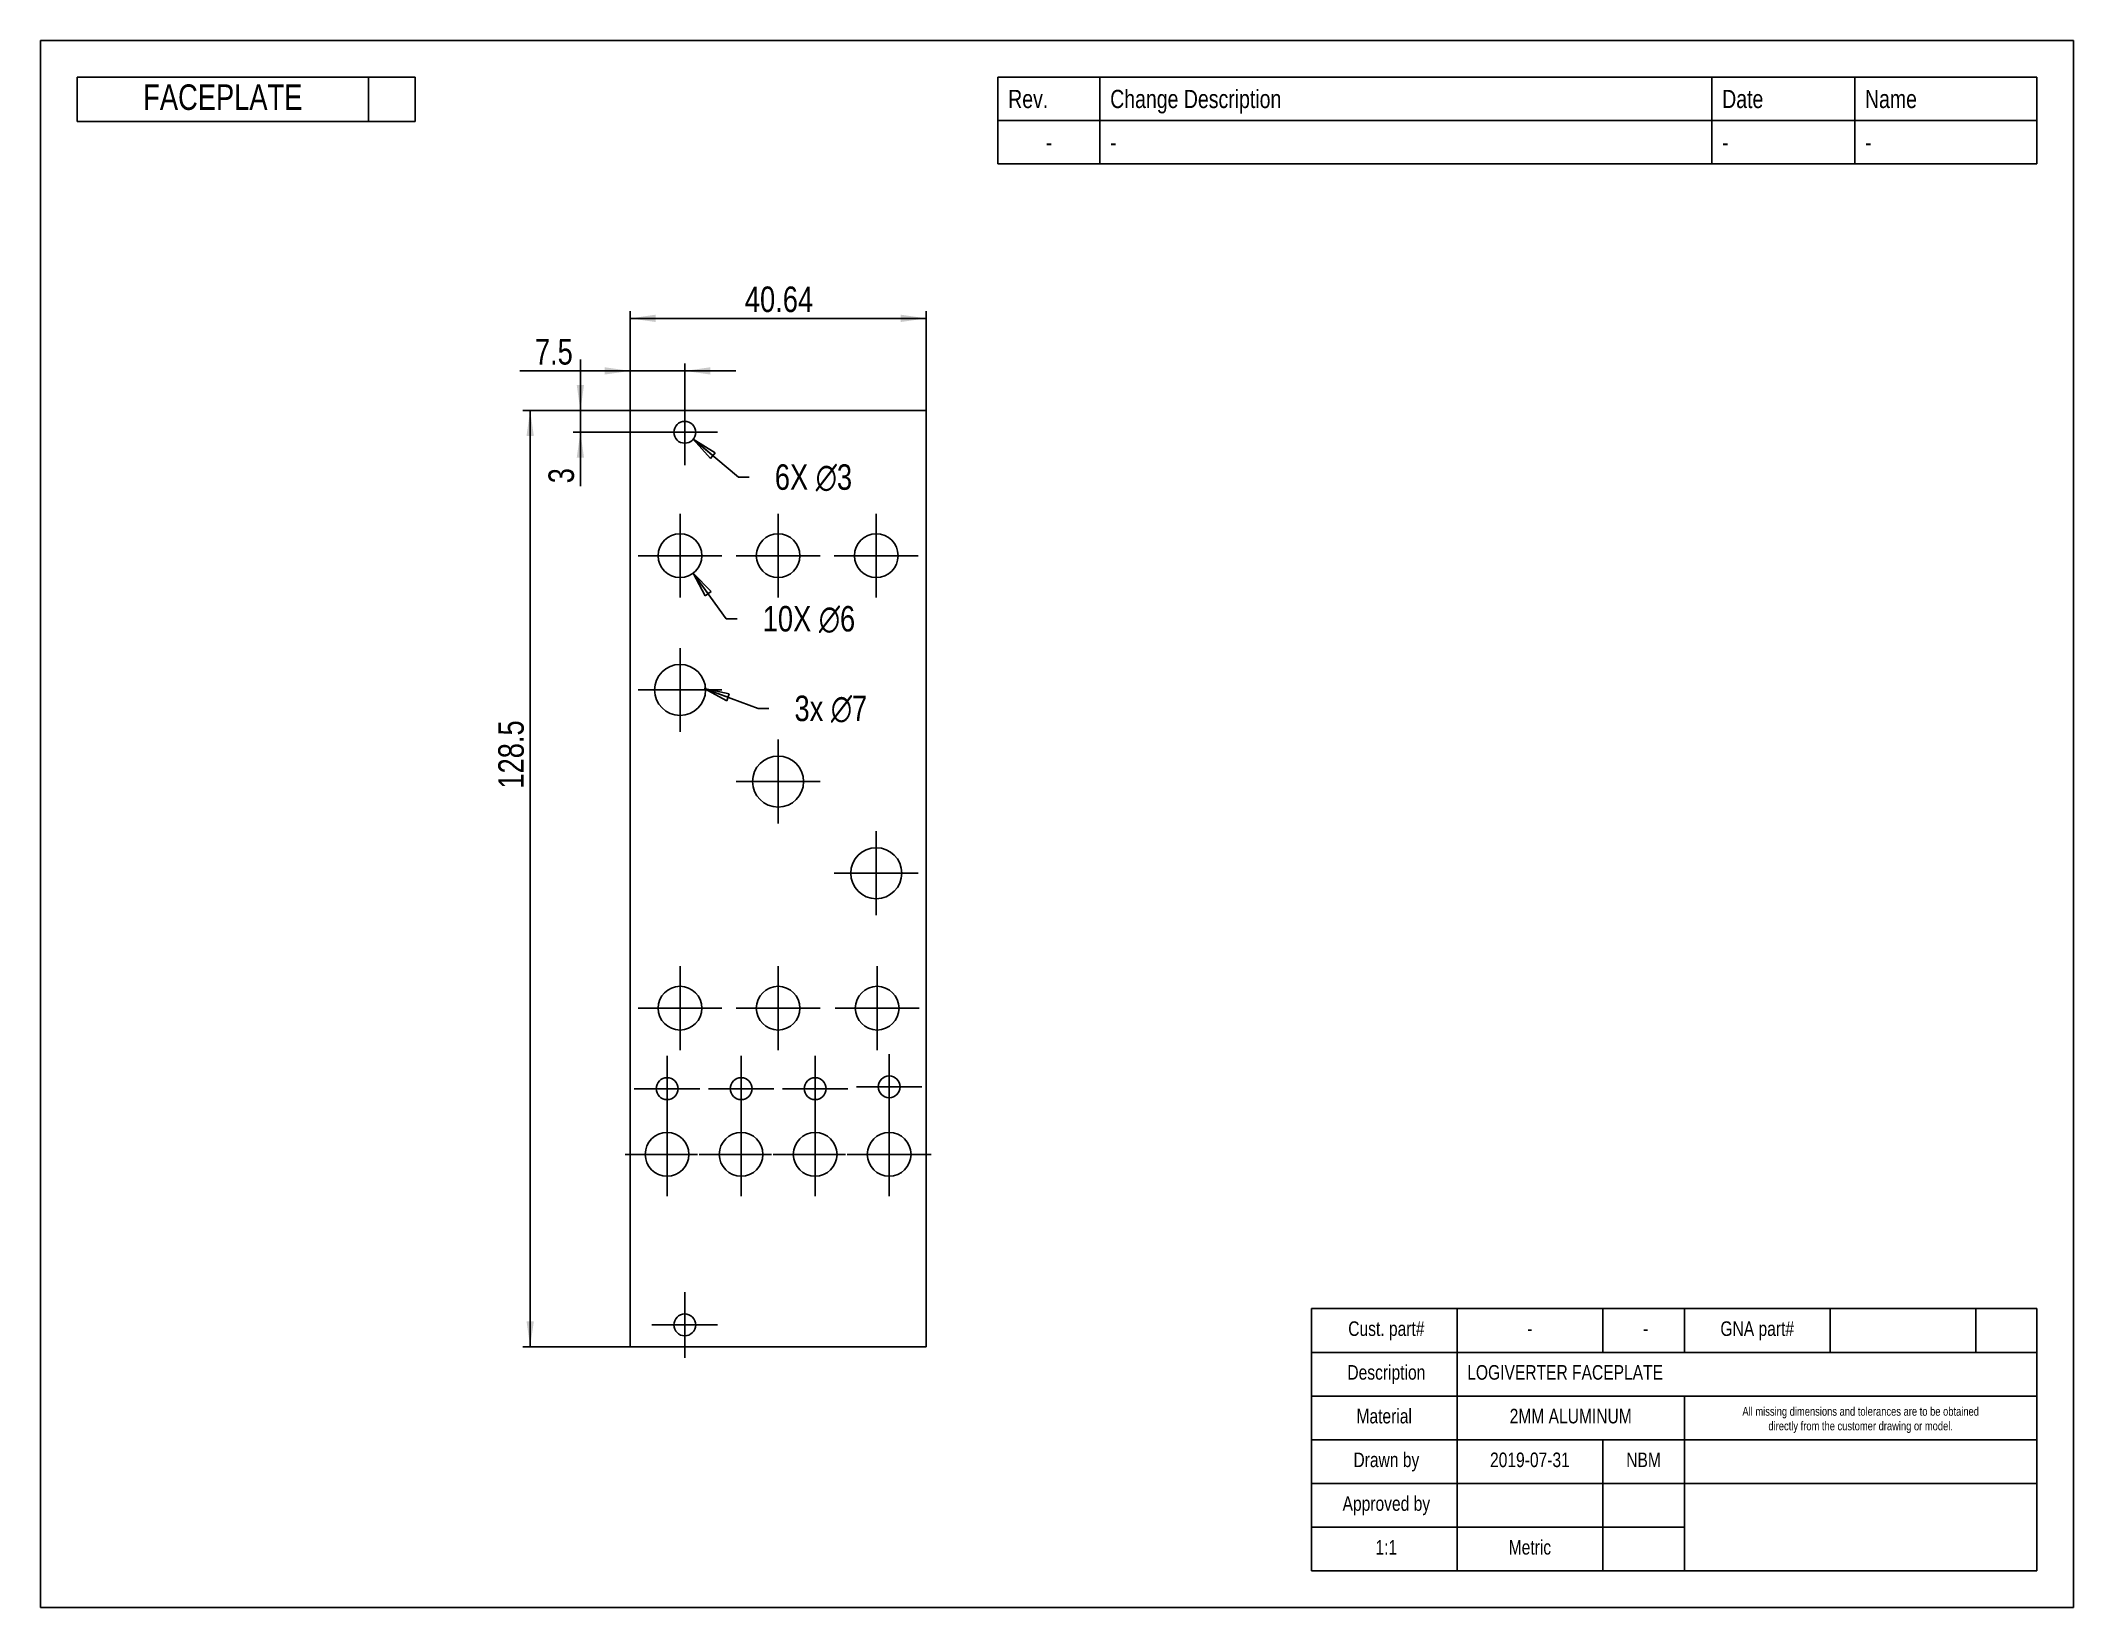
# Model space of a CAD drawing. Extents: x 0 to 279, y 0 to 215.
import ezdxf

# ---------------------------------------------------------------- set-up
doc = ezdxf.new("R2010")
doc.units = 0
doc.header["$LTSCALE"] = 15.345
doc.linetypes.add('CENTER', pattern=[0.6, 0.375, -0.075, 0.075, -0.075])
doc.layers.get('0').update_dxf_attribs({"linetype": 'CONTINUOUS'})
doc.layers.add('00_AXS', color=7, linetype='CONTINUOUS')
doc.styles.get("Standard").update_dxf_attribs({"font": 'txt', "width": 0.8})
doc.dimstyles.new('DIMSTYLE_1', dxfattribs={"dimtxt": 3.5, "dimasz": 3.5, "dimexe": 1, "dimexo": 0, "dimgap": 0.875, "dimtad": 1, "dimtxsty": 'STANDARD', "dimblk": '_FILLED', "dimblk1": '_FILLED', "dimblk2": '_FILLED', "dimcen": 0.09, "dimazin": 2, "dimtp": 0.3, "dimtm": 0.3, "dimtfac": 1, "dimtofl": 0, "dimtmove": 0, "dimatfit": 3, "dimtolj": 1})
doc.dimstyles.new('DIMSTYLE_2', dxfattribs={"dimtxt": 3.5, "dimasz": 3.5, "dimexe": 1, "dimexo": 0, "dimgap": 0.875, "dimtad": 1, "dimtxsty": 'STANDARD', "dimblk": '_FILLED', "dimblk1": '_FILLED', "dimblk2": '_FILLED', "dimcen": 0.09, "dimazin": 2, "dimtp": 0.5, "dimtm": 0.5, "dimtfac": 1, "dimtofl": 0, "dimtmove": 0, "dimatfit": 3, "dimtolj": 1})
doc.dimstyles.new('DIMSTYLE_3', dxfattribs={"dimtxt": 3.5, "dimasz": 3.5, "dimexe": 1, "dimexo": 0, "dimtad": 1, "dimtxsty": 'STANDARD', "dimblk": '_FILLED', "dimblk1": '_FILLED', "dimblk2": '_FILLED', "dimcen": 0.09, "dimazin": 2, "dimtp": 0.1, "dimtm": 0.1, "dimtfac": 1, "dimtofl": 0, "dimtmove": 0, "dimatfit": 3, "dimtolj": 1})
doc.dimstyles.new('DIMSTYLE_4', dxfattribs={"dimtxt": 3.5, "dimasz": 3.5, "dimexe": 1, "dimexo": 0, "dimgap": 0.875, "dimtad": 1, "dimtxsty": 'STANDARD', "dimblk": '_FILLED', "dimblk1": '_FILLED', "dimblk2": '_FILLED', "dimcen": 0.09, "dimazin": 2, "dimtp": 0.1, "dimtm": 0.1, "dimtfac": 1, "dimtofl": 0, "dimtmove": 0, "dimatfit": 3, "dimtolj": 1})
doc.dimstyles.new('DIMSTYLE_5', dxfattribs={"dimtxt": 3.5, "dimasz": 3.5, "dimexe": 1, "dimexo": 0, "dimgap": 0.875, "dimtad": 1, "dimtxsty": 'STANDARD', "dimblk": '_FILLED', "dimblk1": '_FILLED', "dimblk2": '_FILLED', "dimcen": 0.09, "dimazin": 2, "dimtp": 0.2, "dimtm": 0.2, "dimtfac": 1, "dimtofl": 0, "dimtmove": 0, "dimatfit": 3, "dimtolj": 1})
doc.dimstyles.new('DIMSTYLE_6', dxfattribs={"dimtxt": 3.5, "dimasz": 3.5, "dimexe": 1, "dimexo": 0, "dimtad": 1, "dimtxsty": 'STANDARD', "dimblk": '_FILLED', "dimblk1": '_FILLED', "dimblk2": '_FILLED', "dimcen": 0.09, "dimazin": 2, "dimtp": 0.2, "dimtm": 0.2, "dimtfac": 1, "dimtofl": 0, "dimtmove": 0, "dimatfit": 3, "dimtolj": 1})

# ---------------------------------------------------------------- blocks, each defined once
blk = doc.blocks.new('_FILLED')
at = {"color": 0, "linetype": 'BYBLOCK'}
blk.add_solid([(0, 0), (-1, 0.143), (-1, -0.143)], dxfattribs=at)
blk = doc.blocks.new('*D0')
at = {"color": 2, "linetype": 'CONTINUOUS'}
for p, q in [((80.91, 164.26), (80.91, 177.89)), ((80.91, 176.89), (101.23, 176.89)), ((121.55, 176.89), (101.23, 176.89)), ((121.55, 164.26), (121.55, 177.89))]:
    blk.add_line(p, q, dxfattribs=at)
at = {"color": 2, "linetype": 'CONTINUOUS', "xscale": 3.5, "yscale": 3.5, "zscale": 3.5, "rotation": 180}
blk.add_blockref('_FILLED', (80.91, 176.89), dxfattribs=at)
at = {"color": 2, "linetype": 'CONTINUOUS', "xscale": 3.5, "yscale": 3.5, "zscale": 3.5}
blk.add_blockref('_FILLED', (121.55, 176.89), dxfattribs=at)
at = {"color": 2, "linetype": 'CONTINUOUS', "insert": (101.34, 181.26), "char_height": 3.5, "width": 19.5, "attachment_point": 2}
blk.add_mtext('40.64', dxfattribs=at)
blk = doc.blocks.new('*D1')
at = {"color": 2, "linetype": 'CONTINUOUS'}
for p, q in [((80.91, 164.26), (66.19, 164.26)), ((67.19, 164.26), (67.19, 100.01)), ((67.19, 35.76), (67.19, 100.01)), ((80.91, 35.76), (66.19, 35.76))]:
    blk.add_line(p, q, dxfattribs=at)
at = {"color": 2, "linetype": 'CONTINUOUS', "xscale": 3.5, "yscale": 3.5, "zscale": 3.5}
for p, rotation in [((67.19, 164.26), 90), ((67.19, 35.76), 270)]:
    blk.add_blockref('_FILLED', p, dxfattribs=dict(at, rotation=rotation))
at = {"color": 2, "linetype": 'CONTINUOUS', "insert": (62.81, 117.04), "char_height": 3.5, "width": 18, "attachment_point": 2, "rotation": 90}
blk.add_mtext('128.5', dxfattribs=at)
blk = doc.blocks.new('_CLOSED')
at = {"color": 0, "linetype": 'BYBLOCK'}
for p, q in [((0, 0), (-1, 0.143)), ((-1, 0.143), (-1, -0.143)), ((-1, -0.143), (0, 0)), ((-1, 0), (0, 0))]:
    blk.add_line(p, q, dxfattribs=at)
blk = doc.blocks.new('*D2')
at = {"color": 2, "linetype": 'CONTINUOUS'}
for p, q in [((89.56, 160.3), (95.77, 155.11)), ((95.77, 155.11), (97.27, 155.11))]:
    blk.add_line(p, q, dxfattribs=at)
at = {"color": 2, "linetype": 'CONTINUOUS', "xscale": 3.5, "yscale": 3.5, "zscale": 3.5, "rotation": 140.1902324494}
blk.add_blockref('_CLOSED', (89.56, 160.3), dxfattribs=at)
at = {"color": 2, "linetype": 'CONTINUOUS', "insert": (100.77, 156.86), "char_height": 3.5, "width": 23.5, "attachment_point": 1}
blk.add_mtext('6X \\fgdt;{\\fgdt;n}\\ftxt;3', dxfattribs=at)
blk = doc.blocks.new('*D3')
at = {"color": 2, "linetype": 'CONTINUOUS'}
for p, q in [((74.08, 164.26), (74.08, 171.26)), ((74.08, 171.26), (74.08, 162.76)), ((80.91, 164.26), (73.08, 164.26)), ((74.08, 153.84), (74.08, 162.76)), ((88.41, 161.26), (73.08, 161.26)), ((74.08, 161.26), (74.08, 153.84))]:
    blk.add_line(p, q, dxfattribs=at)
at = {"color": 2, "linetype": 'CONTINUOUS', "xscale": 3.5, "yscale": 3.5, "zscale": 3.5}
for p, rotation in [((74.08, 164.26), 270), ((74.08, 161.26), 90)]:
    blk.add_blockref('_FILLED', p, dxfattribs=dict(at, rotation=rotation))
at = {"color": 2, "linetype": 'CONTINUOUS', "insert": (69.7, 156.34), "char_height": 3.5, "width": 3.75, "attachment_point": 3, "rotation": 90}
blk.add_mtext('3', dxfattribs=at)
blk = doc.blocks.new('*D4')
at = {"color": 2, "linetype": 'CONTINUOUS'}
for p, q in [((80.91, 164.26), (80.91, 170.68)), ((88.41, 161.26), (88.41, 170.68)), ((80.91, 169.68), (65.79, 169.68)), ((65.79, 169.68), (84.66, 169.68)), ((95.41, 169.68), (84.66, 169.68)), ((88.41, 169.68), (95.41, 169.68))]:
    blk.add_line(p, q, dxfattribs=at)
at = {"color": 2, "linetype": 'CONTINUOUS', "xscale": 3.5, "yscale": 3.5, "zscale": 3.5}
blk.add_blockref('_FILLED', (80.91, 169.68), dxfattribs=at)
at = {"color": 2, "linetype": 'CONTINUOUS', "xscale": 3.5, "yscale": 3.5, "zscale": 3.5, "rotation": 180}
blk.add_blockref('_FILLED', (88.41, 169.68), dxfattribs=at)
at = {"color": 2, "linetype": 'CONTINUOUS', "insert": (73.04, 174.05), "char_height": 3.5, "width": 10.875, "attachment_point": 3}
blk.add_mtext('7.5', dxfattribs=at)
blk = doc.blocks.new('*D5')
at = {"color": 2, "linetype": 'CONTINUOUS'}
for p, q in [((89.54, 141.91), (94.11, 135.67)), ((94.11, 135.67), (95.61, 135.67))]:
    blk.add_line(p, q, dxfattribs=at)
at = {"color": 2, "linetype": 'CONTINUOUS', "xscale": 3.5, "yscale": 3.5, "zscale": 3.5, "rotation": 126.2779430459}
blk.add_blockref('_CLOSED', (89.54, 141.91), dxfattribs=at)
at = {"color": 2, "linetype": 'CONTINUOUS', "insert": (99.11, 137.42), "char_height": 3.5, "width": 26.875, "attachment_point": 1}
blk.add_mtext('10X \\fgdt;{\\fgdt;n}\\ftxt;6', dxfattribs=at)
blk = doc.blocks.new('*D6')
at = {"color": 2, "linetype": 'CONTINUOUS'}
for p, q in [((91.05, 126.09), (98.47, 123.37)), ((98.47, 123.37), (99.97, 123.37))]:
    blk.add_line(p, q, dxfattribs=at)
at = {"color": 2, "linetype": 'CONTINUOUS', "xscale": 3.5, "yscale": 3.5, "zscale": 3.5, "rotation": 159.8907335503}
blk.add_blockref('_CLOSED', (91.05, 126.09), dxfattribs=at)
at = {"color": 2, "linetype": 'CONTINUOUS', "insert": (103.47, 125.12), "char_height": 3.5, "width": 22.75, "attachment_point": 1}
blk.add_mtext('3x \\fgdt;{\\fgdt;n}\\ftxt;7', dxfattribs=at)

msp = doc.modelspace()

# ---------------------------------------------------------------- linework, layer by layer
at = {"color": 7, "linetype": 'CONTINUOUS'}
for p, q in [((0, 0), (0, 215)), ((0, 215), (279, 215)), ((279, 0), (279, 215)), ((0, 0), (279, 0))]:
    msp.add_line(p, q, dxfattribs=at)
at = {"color": 2, "linetype": 'CONTINUOUS'}
for p, q in [((5.001, 209.999), (51.401, 209.999)), ((5.001, 209.999), (5.001, 203.899)), ((45.001, 209.999), (45.001, 203.899)), ((51.401, 209.999), (51.401, 203.899)), ((274, 210), (131.4, 210)), ((131.4, 210), (131.4, 198.1)), ((145.4, 210), (145.4, 198.1)), ((229.4, 210), (229.4, 198.1)), ((249, 210), (249, 198.1)), ((274, 210), (274, 198.1)), ((5.001, 203.899), (51.401, 203.899)), ((274, 204.05), (131.4, 204.05)), ((274, 198.1), (131.4, 198.1)), ((274.009, 40.994), (174.409, 40.994)), ((174.409, 4.994), (174.409, 40.994)), ((194.409, 4.994), (194.409, 40.994)), ((214.409, 34.994), (214.409, 40.994)), ((225.609, 34.994), (225.609, 40.994)), ((245.609, 34.994), (245.609, 40.994)), ((265.609, 34.994), (265.609, 40.994)), ((274.009, 4.994), (274.009, 40.994)), ((274.009, 34.994), (174.409, 34.994)), ((274.009, 28.994), (174.409, 28.994)), ((225.609, 4.994), (225.609, 28.994)), ((274.009, 22.994), (174.409, 22.994)), ((214.409, 4.994), (214.409, 22.994)), ((274.009, 16.994), (174.409, 16.994)), ((225.609, 10.994), (174.409, 10.994)), ((274.009, 4.994), (174.409, 4.994))]:
    msp.add_line(p, q, dxfattribs=at)
at = {"layer": '00_AXS', "color": 7, "linetype": 'CENTER'}
for p, q in [((88.405, 161.256), (88.405, 165.756)), ((88.405, 161.256), (83.905, 161.256)), ((88.405, 161.256), (88.405, 156.756)), ((88.405, 161.256), (92.905, 161.256)), ((87.763, 144.324), (87.763, 150.324)), ((101.225, 144.324), (101.225, 150.324)), ((114.687, 144.324), (114.687, 150.324)), ((87.763, 144.324), (81.763, 144.324)), ((87.763, 144.324), (87.763, 138.324)), ((87.763, 144.324), (93.763, 144.324)), ((101.225, 144.324), (95.225, 144.324)), ((101.225, 144.324), (101.225, 138.324)), ((101.225, 144.324), (107.225, 144.324)), ((114.687, 144.324), (108.687, 144.324)), ((114.687, 144.324), (114.687, 138.324)), ((114.687, 144.324), (120.687, 144.324)), ((87.763, 125.897), (87.763, 132.397)), ((87.763, 125.897), (81.263, 125.897)), ((87.763, 125.897), (87.763, 119.397)), ((87.763, 125.897), (94.263, 125.897)), ((101.225, 113.324), (101.225, 119.824)), ((101.225, 113.324), (94.725, 113.324)), ((101.225, 113.324), (101.225, 106.824)), ((101.225, 113.324), (107.725, 113.324)), ((114.687, 100.751), (114.687, 107.251)), ((114.687, 100.751), (108.187, 100.751)), ((114.687, 100.751), (121.187, 100.751)), ((114.687, 100.751), (114.687, 94.251)), ((87.763, 82.227), (87.763, 88.227)), ((101.225, 82.227), (101.225, 88.227)), ((114.814, 82.227), (114.814, 88.227)), ((87.763, 82.227), (81.763, 82.227)), ((87.763, 82.227), (93.763, 82.227)), ((87.763, 82.227), (87.763, 76.227)), ((101.225, 82.227), (95.225, 82.227)), ((101.225, 82.227), (107.225, 82.227)), ((101.225, 82.227), (101.225, 76.227)), ((114.814, 82.227), (108.814, 82.227)), ((114.814, 82.227), (120.814, 82.227)), ((114.814, 82.227), (114.814, 76.227)), ((85.985, 71.175), (85.985, 75.675)), ((96.145, 71.175), (96.145, 75.675)), ((106.305, 71.175), (106.305, 75.675)), ((116.465, 71.429), (116.465, 75.929)), ((85.985, 71.175), (81.485, 71.175)), ((85.985, 71.175), (90.485, 71.175)), ((85.985, 71.175), (85.985, 66.675)), ((96.145, 71.175), (91.645, 71.175)), ((96.145, 71.175), (100.645, 71.175)), ((96.145, 71.175), (96.145, 66.675)), ((106.305, 71.175), (101.805, 71.175)), ((106.305, 71.175), (110.805, 71.175)), ((106.305, 71.175), (106.305, 66.675)), ((116.465, 71.429), (111.965, 71.429)), ((116.465, 71.429), (120.965, 71.429)), ((116.465, 71.429), (116.465, 66.929)), ((85.985, 62.161), (85.985, 66.675)), ((96.145, 62.161), (96.145, 66.675)), ((106.305, 62.161), (106.305, 66.675)), ((116.465, 62.161), (116.465, 66.929)), ((85.985, 62.161), (79.985, 62.161)), ((85.985, 62.161), (90.145, 62.161)), ((85.985, 62.161), (85.985, 56.161)), ((96.145, 62.161), (90.145, 62.161)), ((96.145, 62.161), (100.305, 62.161)), ((96.145, 62.161), (96.145, 56.161)), ((106.305, 62.161), (100.305, 62.161)), ((106.305, 62.161), (110.465, 62.161)), ((106.305, 62.161), (106.305, 56.161)), ((116.465, 62.161), (110.465, 62.161)), ((116.465, 62.161), (122.465, 62.161)), ((116.465, 62.161), (116.465, 56.161)), ((88.405, 38.756), (88.405, 43.256)), ((88.405, 38.756), (83.905, 38.756)), ((88.405, 38.756), (92.905, 38.756)), ((88.405, 38.756), (88.405, 34.256))]:
    msp.add_line(p, q, dxfattribs=at)
at = {"layer": '00_AXS', "color": 7, "linetype": 'CONTINUOUS'}
for p, q in [((80.905, 164.256), (80.905, 35.756)), ((121.545, 164.256), (80.905, 164.256)), ((121.545, 35.756), (121.545, 164.256)), ((80.905, 35.756), (121.545, 35.756))]:
    msp.add_line(p, q, dxfattribs=at)
for centre, radius in [((88.405, 161.256), 1.5), ((87.763, 144.324), 3), ((101.225, 144.324), 3), ((114.687, 144.324), 3), ((87.763, 125.897), 3.5), ((101.225, 113.324), 3.5), ((114.687, 100.751), 3.5), ((87.763, 82.227), 3), ((101.225, 82.227), 3), ((114.814, 82.227), 3), ((85.985, 71.175), 1.5), ((96.145, 71.175), 1.5), ((106.305, 71.175), 1.5), ((116.465, 71.429), 1.5), ((85.985, 62.161), 3), ((96.145, 62.161), 3), ((106.305, 62.161), 3), ((116.465, 62.161), 3), ((88.405, 38.756), 1.5)]:
    msp.add_circle(centre, radius, dxfattribs=at)

# ---------------------------------------------------------------- texts
at = {"color": 2, "linetype": 'CONTINUOUS'}
for s, insert, char_height, width, attachment_point in [('FACEPLATE', (25.001, 208.999), 3.5, 37.625, 2), ('Rev.', (132.8, 208.25), 2.5, 11.16071, 1), ('Change Description', (146.8, 208.25), 2.5, 47.85714, 1), ('Date', (230.8, 208.25), 2.5, 11.60714, 1), ('Name', (250.4, 208.25), 2.5, 12.5, 1), ('-', (138.4, 202.3), 2.5, 3.39286, 2), ('-', (146.8, 202.3), 2.5, 3.39286, 1), ('-', (230.8, 202.3), 2.5, 3.39286, 1), ('-', (250.4, 202.3), 2.5, 3.39286, 1), (' Cust. part#', (184.409, 39.244), 2, 25.42857, 2), ('GNA part#', (235.609, 39.244), 2, 20.14286, 2), ('-', (204.409, 39.244), 2, 2.71429, 2), (' -', (220.009, 39.244), 2, 5.07143, 2), (' Description', (184.409, 33.244), 2, 25.07143, 2), ('LOGIVERTER FACEPLATE', (195.809, 33.244), 2, 46.5, 1), ('Material', (184.409, 27.244), 2, 16.28571, 2), ('2MM ALUMINUM', (210.009, 27.244), 2, 29.07143, 2), ('All missing dimensions and tolerances are to be obtained \\Pdirectly from the customer drawing or model.', (249.809, 27.494), 1.2, 71.78571, 2), (' Drawn by\\P ', (184.409, 21.244), 2, 21.21429, 2), ('2019-07-31', (204.409, 21.244), 2, 22.21429, 2), ('NBM', (220.009, 21.244), 2, 7.85714, 2), (' Approved by\\P ', (184.409, 15.244), 2, 26.64286, 2), (' 1:1', (184.409, 9.244), 2, 7.42857, 2), ('Metric', (204.409, 9.244), 2, 12.42857, 2)]:
    msp.add_mtext(s, dxfattribs=dict(at, insert=insert, char_height=char_height, width=width, attachment_point=attachment_point))

# ---------------------------------------------------------------- dimensions: what is measured, and where the dimension line sits
for base, p1, p2, angle, dimstyle, picture, middle in [((80.905, 176.89), (121.545, 164.256), (80.905, 164.256), 180, 'DIMSTYLE_1', '*D0', (100.841, 176.89)), ((74.075, 161.256), (80.905, 164.256), (88.405, 161.256), 270, 'DIMSTYLE_4', '*D3', (74.075, 154.592)), ((67.186, 35.756), (80.905, 164.256), (80.905, 35.756), 270, 'DIMSTYLE_2', '*D1', (67.186, 116.541))]:
    dim = msp.add_linear_dim(base=base, p1=p1, p2=p2, angle=angle, dimstyle=dimstyle, dxfattribs=at)
    dim.commit()
    dim.dimension.update_dxf_attribs({"geometry": picture, "text_midpoint": middle, "dimtype": 160})
dim = msp.add_linear_dim(base=(88.405, 169.676), p1=(80.905, 164.256), p2=(88.405, 161.256), dimstyle='DIMSTYLE_5', dxfattribs=at)
dim.commit()
dim.dimension.update_dxf_attribs({"geometry": '*D4', "text_midpoint": (68.919, 169.676), "dimtype": 160})
for p1, p2, text, dimstyle, picture, middle in [((89.557, 160.296), (87.253, 162.217), '6X %%c<>', 'DIMSTYLE_3', '*D2', (108.608, 155.114)), ((89.538, 141.905), (85.988, 146.742), '10X %%c<>', 'DIMSTYLE_3', '*D5', (108.073, 135.67)), ((91.05, 126.09), (84.476, 128.497), '3x %%c<>', 'DIMSTYLE_6', '*D6', (111.052, 123.374))]:
    dim = msp.add_diameter_dim_2p(p1=p1, p2=p2, text=text, dimstyle=dimstyle, override={"dimtad": 0, "dimtih": 1, "dimtoh": 1, "dimpost": '<>', "dimblk1": 'CLOSED', "dimblk2": 'CLOSED', "dimsah": 1}, dxfattribs=at)
    dim.commit()
    dim.dimension.update_dxf_attribs({"geometry": picture, "text_midpoint": middle, "dimtype": 163})

doc.saveas('drawing.dxf')
